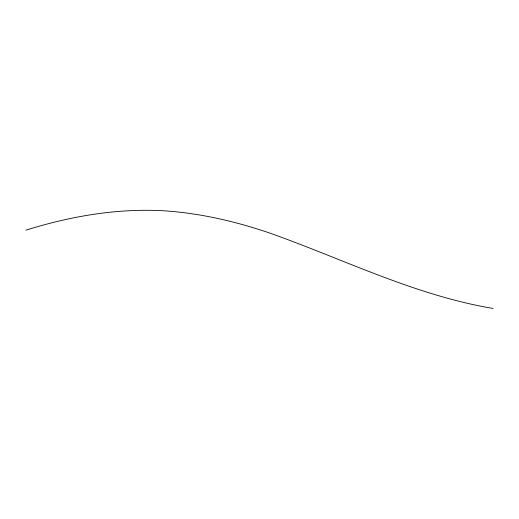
<?xml version="1.0" encoding="UTF-8"?>
<svg xmlns="http://www.w3.org/2000/svg" width="519" height="519" viewBox="0 0 519 519"><rect width="100%" height="100%" fill="white"/><g stroke="black" fill="none" stroke-linecap="round" stroke-linejoin="round"><path stroke-width="0.78" d="M25.95 230.157C69.364 216.546 114.783 208.612 160.384 210.584C198.109 212.634 235.146 221.172 270.801 233.42C344.434 259.649 415.317 295.376 493.05 308.455"/></g></svg>
